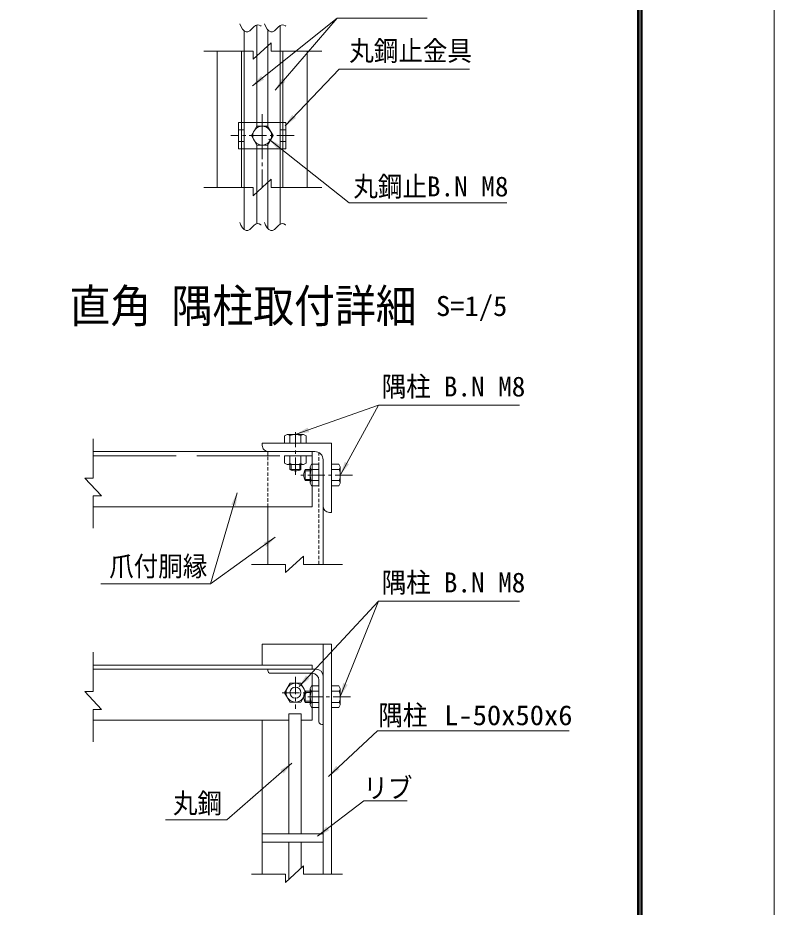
# Model space of a CAD drawing. Units: millimetres, scale not verified, with parts at other scales. Extents: x -4455 to 4455, y -3150 to 3150.
# Drawn here: x 2814 to 4455, y -987 to 943 of the extents above; entities that cross this region are included whole.
import ezdxf
from ezdxf.enums import TextEntityAlignment as Align

# ---------------------------------------------------------------- set-up
doc = ezdxf.new("R2010")
doc.units = ezdxf.units.MM
doc.header["$LTSCALE"] = 30
for name, pattern in [('DASHED', [7.5, 6, -1.5]), ('USER1', [2, 1.25, -0.25, 0.25, -0.25]), ('USER3', [0.375, 0.25, -0.125]), ('USER5', [4.7625, 3.175, -1.5875])]:
    doc.linetypes.add(name, pattern=pattern)
for name, color, linetype, lineweight in [('0-0_7詳細', 7, 'Continuous', 18), ('0-C_0', 7, 'Continuous', 9), ('0-D_D-TTL', 7, 'Continuous', 9)]:
    doc.layers.add(name, color=color, linetype=linetype, lineweight=lineweight)
doc.styles.add('ＭＳ ゴシック', font='')
doc.styles.get('ＭＳ ゴシック').set_extended_font_data('MS Gothic')

# ---------------------------------------------------------------- blocks, each defined once
blk = doc.blocks.new('50X6')
at = {"layer": '0-C_0'}
for p, q in [((0, 1500), (45, 1500)), ((0, 1500), (0, 0)), ((180, 360), (180, 1365)), ((0, 0), (1500, 0)), ((360, 180), (1365, 180)), ((1500, 0), (1500, 45))]:
    blk.add_line(p, q, dxfattribs=at)
for centre, radius, start, end in [((45, 1365), 135, 0, 90), ((360, 360), 180, 180, 270.0001), ((1365, 45), 135, 0, 90.0001)]:
    blk.add_arc(centre, radius, start, end, dxfattribs=at)

msp = doc.modelspace()

# ---------------------------------------------------------------- linework, layer by layer
at = {"layer": '0-0_7詳細', "lineweight": 9}
for p, q in [((3332.14, 715.86), (3332.14, 927.18)), ((3305.14, 715.86), (3305.14, 914.8)), ((3356.04, 715.86), (3356.04, 917.57)), ((3383.04, 715.86), (3383.04, 926.18)), ((3246.59, 871.04), (3246.59, 574.91)), ((3299.09, 871.04), (3299.09, 574.91)), ((3389.09, 871.04), (3389.09, 574.91)), ((3441.59, 871.04), (3441.59, 574.91)), ((3395.69, 715.86), (3292.49, 715.86)), ((3292.49, 715.86), (3292.49, 658.86)), ((3395.69, 715.86), (3395.69, 658.86)), ((3395.69, 658.86), (3292.49, 658.86)), ((3305.14, 658.86), (3305.14, 483.55)), ((3332.14, 658.86), (3332.14, 495.93)), ((3356.04, 658.86), (3356.04, 486.32)), ((3383.04, 658.86), (3383.04, 494.93)), ((3596.42, 102.54), (3514.47, -47.62)), ((3398.55, 38.83), (3392.79, 35.5)), ((3398.55, 38.83), (3434.07, 38.83)), ((3434.07, 38.83), (3439.83, 35.5)), ((3392.79, 35.5), (3392.79, 19.63)), ((3404.31, 36.77), (3404.31, 19.63)), ((3428.31, 36.77), (3428.31, 19.63)), ((3439.83, 35.5), (3439.83, 19.63)), ((2977.4, 1.63), (3449.31, 1.63)), ((3452.31, 1.63), (3344.31, 1.63)), ((3452.31, -118.37), (3452.31, 1.63)), ((3392.79, -7.37), (3439.83, -7.37)), ((3392.79, -23.25), (3392.79, -7.37)), ((3404.31, -24.51), (3404.31, -7.37)), ((3428.31, -24.51), (3428.31, -7.37)), ((3398.55, -26.57), (3392.79, -23.25)), ((3398.55, -26.57), (3434.07, -26.57)), ((3404.31, -26.57), (3404.31, -37.23)), ((3404.31, -37.23), (3428.31, -37.23)), ((3428.31, -26.57), (3428.31, -37.23)), ((3437.45, -61.37), (3437.45, -37.37)), ((3448.11, -37.37), (3437.45, -37.37)), ((3448.11, -67.13), (3448.11, -31.61)), ((3450.17, -37.37), (3467.31, -37.37)), ((3467.31, -72.89), (3467.31, -25.85)), ((3510.19, -25.85), (3494.31, -25.85)), ((3494.31, -72.89), (3494.31, -25.85)), ((3511.45, -37.37), (3494.31, -37.37)), ((3513.51, -31.61), (3510.19, -25.85)), ((3513.51, -67.13), (3513.51, -31.61)), ((3448.11, -61.37), (3437.45, -61.37)), ((3448.11, -67.13), (3451.44, -72.89)), ((3450.17, -61.37), (3467.31, -61.37)), ((3451.44, -72.89), (3467.31, -72.89)), ((3511.45, -61.37), (3494.31, -61.37)), ((3510.19, -72.89), (3494.31, -72.89)), ((3513.51, -67.13), (3510.19, -72.89)), ((3476.31, -243.1), (3476.31, -109.37)), ((2977.4, -118.37), (3452.31, -118.37)), ((3356.31, -243.1), (3356.31, -118.37)), ((3232.11, -285.61), (3372.63, -184.36)), ((3596.42, -322.81), (3514.25, -528.72)), ((3344.31, -461.58), (3344.31, -416.58)), ((3344.31, -416.58), (3494.31, -416.58)), ((3476.31, -915.44), (3476.31, -416.58)), ((3494.31, -915.44), (3494.31, -416.58)), ((2977.4, -461.58), (3449.31, -461.58)), ((3452.31, -461.58), (3344.31, -461.58)), ((3366.81, -461.58), (3367.11, -461.58)), ((3452.31, -470.58), (3452.31, -461.58)), ((2977.4, -470.58), (3449.31, -470.58)), ((3461.31, -470.58), (3356.31, -470.58)), ((3356.31, -470.58), (3356.31, -473.58)), ((3452.31, -479.58), (3362.31, -479.58)), ((3452.31, -581.58), (3452.31, -479.58)), ((3467.31, -584.58), (3467.31, -494.58)), ((3476.31, -590.58), (3476.31, -485.58)), ((3437.45, -542.58), (3437.45, -518.58)), ((3448.11, -518.58), (3437.45, -518.58)), ((3448.11, -548.34), (3448.11, -512.82)), ((3450.17, -518.58), (3467.31, -518.58)), ((3467.31, -554.1), (3467.31, -507.06)), ((3510.19, -507.06), (3494.31, -507.06)), ((3494.31, -554.1), (3494.31, -507.06)), ((3511.45, -518.58), (3494.31, -518.58)), ((3513.51, -512.82), (3510.19, -507.06)), ((3513.51, -548.34), (3513.51, -512.82)), ((3448.11, -542.58), (3437.45, -542.58)), ((3448.11, -548.34), (3451.44, -554.1)), ((3450.17, -542.58), (3467.31, -542.58)), ((3451.44, -554.1), (3467.31, -554.1)), ((3511.45, -542.58), (3494.31, -542.58)), ((3510.19, -554.1), (3494.31, -554.1)), ((3513.51, -548.34), (3510.19, -554.1)), ((3401.63, -828.07), (3401.63, -567.64)), ((3401.63, -567.64), (3428.63, -567.64)), ((3428.63, -828.07), (3428.63, -567.64)), ((2977.4, -581.58), (3401.63, -581.58)), ((3344.31, -915.44), (3344.31, -581.58)), ((3428.63, -581.58), (3452.31, -581.58)), ((3476.31, -590.58), (3473.31, -590.58)), ((3476.31, -828.07), (3344.31, -828.07)), ((3476.31, -846.07), (3344.31, -846.07)), ((3401.63, -927.27), (3401.63, -846.07)), ((3428.63, -902.2), (3428.63, -846.07))]:
    msp.add_line(p, q, dxfattribs=at)
at = {"layer": '0-0_7詳細', "color": 1}
for p, q in [((3506.52, 942.5), (3372.22, 786.41)), ((3406.71, -26.57), (3406.71, -38.44)), ((3425.91, -26.57), (3425.91, -38.44)), ((3448.11, -39.77), (3436.24, -39.77)), ((3448.11, -58.97), (3436.24, -58.97)), ((3448.11, -520.98), (3436.24, -520.98)), ((3448.11, -540.18), (3436.24, -540.18))]:
    msp.add_line(p, q, dxfattribs=at)
at = {"layer": '0-0_7詳細', "color": 4}
for p, q in [((3324.71, 853.04), (3363.48, 889.04)), ((3363.48, 871.04), (3363.48, 889.04)), ((3324.71, 871.04), (3217.51, 871.04)), ((3324.71, 871.04), (3324.71, 853.04)), ((3363.48, 871.04), (3473.67, 871.04)), ((3324.71, 556.91), (3363.48, 592.91)), ((3363.48, 574.91), (3363.48, 592.91)), ((3324.71, 574.91), (3217.51, 574.91)), ((3324.71, 574.91), (3324.71, 556.91)), ((3363.48, 574.91), (3473.67, 574.91)), ((2977.4, -55.93), (2977.4, 29.65)), ((2959.4, -55.93), (2995.4, -94.71)), ((2977.4, -55.93), (2959.4, -55.93)), ((2977.4, -94.71), (2977.4, -164.9)), ((2977.4, -94.71), (2995.4, -94.71)), ((3394.99, -261.1), (3433.76, -225.1)), ((3433.76, -243.1), (3433.76, -225.1)), ((3394.99, -243.1), (3320.77, -243.1)), ((3394.99, -243.1), (3394.99, -261.1)), ((3433.76, -243.1), (3518.45, -243.1)), ((2977.4, -519.14), (2977.4, -433.56)), ((2959.4, -519.14), (2995.4, -557.92)), ((2977.4, -519.14), (2959.4, -519.14)), ((2977.4, -557.92), (2977.4, -628.11)), ((2977.4, -557.92), (2995.4, -557.92)), ((3394.99, -933.44), (3433.76, -897.44)), ((3433.76, -915.44), (3433.76, -897.44)), ((3394.99, -915.44), (3320.77, -915.44)), ((3394.99, -915.44), (3394.99, -933.44)), ((3433.76, -915.44), (3518.45, -915.44))]:
    msp.add_line(p, q, dxfattribs=at)
at = {"layer": '0-0_7詳細', "color": 1, "linetype": 'USER1'}
for p, q in [((3344.09, 733.77), (3344.09, 574.91)), ((3344.09, 725.5), (3344.09, 648.92)), ((3413.63, 687.36), (3276.29, 687.36)), ((3416.31, -48.47), (3416.31, 43.89)), ((3540.32, -49.37), (3423.87, -49.37)), ((3416.31, -487.39), (3416.31, -556.78)), ((3387.75, -521.58), (3444.87, -521.58)), ((3535.41, -530.58), (3443.05, -530.58))]:
    msp.add_line(p, q, dxfattribs=at)
at = {"layer": '0-0_7詳細', "color": 1, "linetype": 'USER5'}
for p, q in [((3305.09, 715.86), (3305.09, 658.86)), ((3332.14, 715.86), (3332.14, 707.4)), ((3356.04, 715.86), (3356.04, 707.4)), ((3383.09, 715.86), (3383.09, 658.86)), ((3305.09, 700.11), (3292.49, 700.11)), ((3383.09, 700.11), (3395.69, 700.11)), ((3305.09, 674.61), (3292.49, 674.61)), ((3332.14, 667.32), (3332.14, 658.86)), ((3356.04, 667.32), (3356.04, 658.86)), ((3383.09, 674.61), (3395.69, 674.61))]:
    msp.add_line(p, q, dxfattribs=at)
at = {"layer": '0-0_7詳細', "color": 1, "linetype": 'USER3'}
for p, q in [((3356.31, -118.37), (3356.31, 1.71)), ((3467.31, -243.1), (3467.31, -0.78))]:
    msp.add_line(p, q, dxfattribs=at)
at = {"layer": '0-0_7詳細', "color": 3, "linetype": 'DASHED'}
msp.add_line((2977.4, -7.37), (3452.31, -7.37), dxfattribs=at)
at = {"layer": '0-0_7詳細', "color": 4}
for points in [[(3295.55, 929.77), (3297.81, 924.64), (3301.49, 918.62), (3305.29, 914.64), (3309.2, 912.71), (3313.22, 912.83), (3317.36, 914.99), (3321.61, 919.2), (3325.84, 923.63), (3329.91, 926.47), (3333.82, 927.71), (3337.58, 927.36), (3341.18, 925.42), (3341.55, 925.04)], [(3349.09, 929.77), (3351.36, 924.64), (3355.04, 918.62), (3358.83, 914.64), (3362.74, 912.71), (3366.76, 912.83), (3370.9, 914.99), (3375.15, 919.2), (3379.38, 923.63), (3383.46, 926.47), (3387.37, 927.71), (3391.13, 927.36), (3394.72, 925.42), (3395.09, 925.04)], [(3295.55, 498.52), (3297.81, 493.39), (3301.49, 487.37), (3305.29, 483.39), (3309.2, 481.46), (3313.22, 481.58), (3317.36, 483.74), (3321.61, 487.94), (3325.84, 492.38), (3329.91, 495.22), (3333.82, 496.46), (3337.58, 496.11), (3341.18, 494.17), (3341.55, 493.79)], [(3349.09, 498.52), (3351.36, 493.39), (3355.04, 487.37), (3358.83, 483.39), (3362.74, 481.46), (3366.76, 481.58), (3370.9, 483.74), (3375.15, 487.94), (3379.38, 492.38), (3383.46, 495.22), (3387.37, 496.46), (3391.13, 496.11), (3394.72, 494.17), (3395.09, 493.79)]]:
    msp.add_lwpolyline(points, dxfattribs=at)
at = {"layer": '0-0_7詳細', "lineweight": 9}
for points in [[(3702.08, 942.5), (3506.52, 942.5), (3323.16, 795.76)], [(3793.93, 831.46), (3511.38, 831.46), (3393.87, 708.96)], [(3875.19, 541.79), (3532.88, 541.79), (3358.62, 680.05)], [(3902.23, 102.54), (3596.42, 102.54), (3418.2, 39.5)], [(3434.07, -26.57), (3439.83, -23.25), (3439.83, -7.37)], [(3448.11, -31.61), (3451.44, -25.85), (3467.31, -25.85)], [(2994.11, -285.61), (3232.11, -285.61), (3289.92, -87.74)], [(3902.23, -322.81), (3596.42, -322.81), (3424, -508.36)], [(3448.11, -512.82), (3451.44, -507.06), (3467.31, -507.06)], [(4010.47, -604.76), (3594.64, -604.76), (3487.72, -703.18)], [(3658.78, -756.3), (3564.86, -756.3), (3464.16, -833.33)]]:
    msp.add_lwpolyline(points, dxfattribs=at)
at = {"layer": '0-0_7詳細', "color": 3}
for points in [[(3367.61, 687.36), (3355.85, 707.73), (3332.33, 707.73), (3320.57, 687.36), (3332.33, 666.99), (3355.85, 666.99)], [(3439.83, -521.58), (3428.07, -501.21), (3404.55, -501.21), (3392.79, -521.58), (3404.55, -541.95), (3428.07, -541.95)]]:
    msp.add_lwpolyline(points, close=True, dxfattribs=at)
at = {"layer": '0-0_7詳細', "color": 1}
msp.add_lwpolyline([(3134.62, -797.23), (3267.62, -797.23), (3408.27, -674.79)], dxfattribs=at)
at = {"layer": '0-0_7詳細', "color": 3}
for centre, radius in [((3344.09, 687.36), 20.4), ((3416.31, -521.58), 20.4), ((3416.31, -521.58), 12)]:
    msp.add_circle(centre, radius, dxfattribs=at)
at = {"layer": '0-0_7詳細', "lineweight": 9}
for centre, radius, start, end in [((3398.55, 29.74), 9.09, 50.6618, 90), ((3416.31, 2.83), 36, 70.52878, 109.47122), ((3434.07, 29.74), 9.09, 90, 129.3382), ((3398.55, -17.48), 9.09, 270, 309.3382), ((3416.31, 9.43), 36, 250.52878, 289.47122), ((3416.31, -16.45), 24, 240, 300), ((3434.07, -17.48), 9.09, 230.6618, 270), ((3458.24, -49.37), 24, 150, 210), ((3457.2, -31.61), 9.09, 180, 219.3382), ((3484.11, -49.37), 36, 160.52878, 199.47122), ((3477.51, -49.37), 36, 340.52878, 19.47122), ((3504.43, -31.61), 9.09, 320.6618, 0), ((3457.2, -67.13), 9.09, 140.6618, 180), ((3504.43, -67.13), 9.09, 0, 39.3382), ((3362.31, -473.58), 6, 180, 270), ((3452.31, -494.58), 15, 0, 90), ((3461.31, -485.58), 15, 0, 90), ((3458.24, -530.58), 24, 150, 210), ((3457.2, -512.82), 9.09, 180, 219.3382), ((3484.11, -530.58), 36, 160.52878, 199.47122), ((3477.51, -530.58), 36, 340.52878, 19.47122), ((3504.43, -512.82), 9.09, 320.6618, 0), ((3457.2, -548.34), 9.09, 140.6618, 180), ((3504.43, -548.34), 9.09, 0, 39.3382), ((3473.31, -584.58), 6, 180, 270)]:
    msp.add_arc(centre, radius, start, end, dxfattribs=at)
at = {"layer": '0-0_7詳細'}
for points in [[(3321.6, 794.52), (3341.77, 817.33), (3348.28, 809.19)], [(3392.48, 707.52), (3409.49, 732.78), (3417.01, 725.56)], [(3357.05, 681.29), (3383.79, 666.72), (3377.31, 658.56)], [(3416.31, 38.83), (3442.86, 53.74), (3446.33, 43.92)], [(3513.51, -49.37), (3523.31, -20.54), (3532.46, -25.53)], [(3290.48, -85.82), (3287.07, -116.08), (3277.07, -113.16)], [(3374.26, -183.19), (3352.96, -204.95), (3346.87, -196.5)], [(3422.64, -509.83), (3439.25, -484.3), (3446.88, -491.39)], [(3513.51, -530.58), (3519.79, -500.79), (3529.47, -504.65)], [(3486.25, -704.54), (3504.79, -680.39), (3511.85, -688.05)], [(3462.57, -834.54), (3483.24, -812.18), (3489.57, -820.46)]]:
    msp.add_solid(points, dxfattribs=at)
at = {"layer": '0-0_7詳細', "color": 1}
for points in [[(3370.91, 784.89), (3386.53, 811.03), (3394.43, 804.23)], [(3409.78, -673.48), (3390.57, -697.11), (3383.73, -689.25)]]:
    msp.add_solid(points, dxfattribs=at)
at = {"layer": '0-D_D-TTL', "color": 2, "lineweight": 18}
msp.add_lwpolyline([(-4454.56, 3150.45), (4455.14, 3150.45), (4455.14, -3149.97), (-4454.56, -3149.97)], close=True, dxfattribs=at)
at = {"layer": '0-D_D-TTL'}
for points in [[(-4168.18, 2917.11), (4168.75, 2917.11), (4168.75, -2916.62), (-4168.18, -2916.62)], [(-4165.53, 2914.45), (4166.1, 2914.45), (4166.1, -2913.97), (-4165.53, -2913.97)], [(-4162.87, 2911.8), (4163.45, 2911.8), (4163.45, -2911.32), (-4162.87, -2911.32)], [(-4160.22, 2909.15), (4160.8, 2909.15), (4160.8, -2908.67), (-4160.22, -2908.67)], [(-4157.57, 2906.5), (4158.15, 2906.5), (4158.15, -2906.02), (-4157.57, -2906.02)]]:
    msp.add_lwpolyline(points, close=True, dxfattribs=at)

# ---------------------------------------------------------------- block references
at = {"layer": '0-0_7詳細', "xscale": 0.1, "yscale": 0.1, "rotation": 180}
msp.add_blockref('50X6', (3494.31, 19.63), dxfattribs=at)

# ---------------------------------------------------------------- texts
at = {"layer": '0-0_7詳細', "color": 3, "style": 'ＭＳ ゴシック'}
for s, width, p in [('丸鋼止金具', 0.9, (3533.1, 836.86)), ('丸鋼止', 0.9, (3541.9, 542.44)), ('S=1/5', 1.05, (3721.23, 282.9)), ('隅柱', 0.9, (3603.45, 108.27)), ('爪付胴縁', 0.9, (3012.25, -281.9)), ('隅柱', 0.9, (3603.45, -317.08)), ('隅柱', 0.9, (3596.13, -605.18)), ('L-50x50x6', 1.05, (3738.94, -605.18)), ('リブ', 0.9, (3563.65, -763.19)), ('丸鋼', 0.9, (3150.49, -796.29))]:
    msp.add_text(s, height=43.33, dxfattribs=dict(at, width=width)).set_placement(p, align=Align.BOTTOM_LEFT)
for p in [(3701.63, 542.44), (3738.26, 108.27), (3738.26, -317.08)]:
    msp.add_text('B.N M8', height=43.33, dxfattribs=at).set_placement(p, align=Align.BOTTOM_LEFT)
at = {"layer": '0-0_7詳細', "style": 'ＭＳ ゴシック', "width": 0.9}
msp.add_text('直角 隅柱取付詳細', height=72.16, dxfattribs=at).set_placement((2926.18, 260.11), align=Align.BOTTOM_LEFT)

doc.saveas('drawing.dxf')
